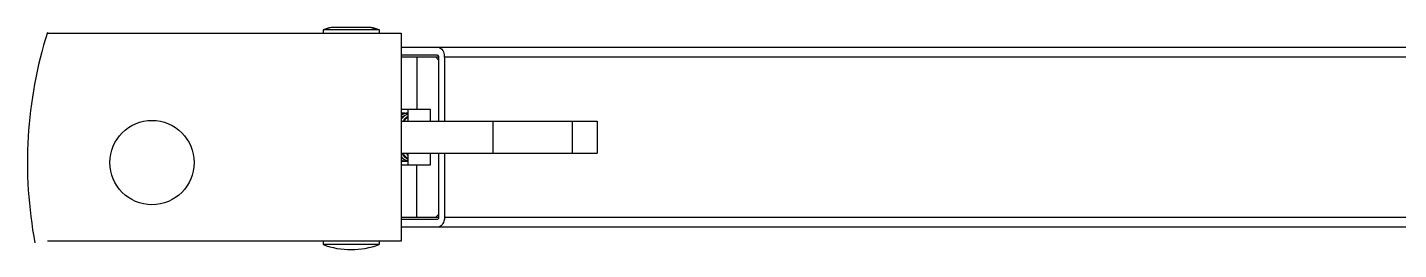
# Model space of a CAD drawing. Extents: x 815029915 to 815825525, y 579155098 to 579748855.
# Drawn here: x 815609509 to 815611258, y 579321551 to 579321834 of the extents above; entities that cross this region are included whole.
import ezdxf

# ---------------------------------------------------------------- set-up
doc = ezdxf.new("R2010")
doc.units = 0
doc.header["$LTSCALE"] = 100
doc.header["$MEASUREMENT"] = 0
doc.layers.add('02___PRT_ALL_AXES', color=7, linetype='Continuous')

msp = doc.modelspace()

# ---------------------------------------------------------------- linework, layer by layer
at = {"color": 0, "linetype": 'Continuous'}
for p, q in [((815609534.7, 579321827.1), (815609985.9, 579321827.1)), ((815609886.4, 579321831.1), (815609886.4, 579321827.1)), ((815609957.8, 579321831.1), (815609957.8, 579321827.1)), ((815609985.9, 579321827.1), (815609985.9, 579321561.7)), ((815609985.9, 579321809.2), (815612096.4, 579321809.2)), ((815610032.2, 579321799), (815609985.9, 579321799)), ((815610034, 579321796.4), (815609985.9, 579321796.4)), ((815610005.8, 579321796.4), (815610005.8, 579321730.1)), ((815610034, 579321714.8), (815610034, 579321796.4)), ((815612202.4, 579321796.4), (815610041.3, 579321796.4)), ((815610041.3, 579321796.4), (815610041.3, 579321714.8)), ((815609985.9, 579321730.1), (815610022.9, 579321730.1)), ((815609985.9, 579321714.8), (815610236.1, 579321714.8)), ((815609994.3, 579321725), (815609994.3, 579321725)), ((815610102.9, 579321714.8), (815610102.9, 579321674)), ((815610203.9, 579321714.8), (815610203.9, 579321674)), ((815610236.1, 579321714.8), (815610236.1, 579321674)), ((815609985.9, 579321674), (815610236.1, 579321674)), ((815610022.9, 579321658.7), (815609985.9, 579321658.7)), ((815610005.8, 579321592.3), (815610005.8, 579321658.7)), ((815610034, 579321592.3), (815610034, 579321674)), ((815610041.3, 579321674), (815610041.3, 579321592.3)), ((815609985.9, 579321592.3), (815610034, 579321592.3)), ((815609985.9, 579321589.8), (815610032.2, 579321589.8)), ((815610041.3, 579321592.3), (815612202.4, 579321592.3)), ((815612096.4, 579321579.6), (815609985.9, 579321579.6)), ((815609985.9, 579321561.7), (815609534.7, 579321561.7)), ((815609886.4, 579321561.7), (815609886.4, 579321557.6)), ((815609957.8, 579321561.7), (815609957.8, 579321557.6))]:
    msp.add_line(p, q, dxfattribs=at)
for centre, radius, start, end in [((815610061.8, 579321662.1), 552.6, 162.5364, 190.6894), ((815610023.5, 579321796.5), 17.8, 359.9699, 10.667), ((815609988.9, 579321708.1), 16.9, 97.5196, 100.3775), ((815609984.5, 579321708.3), 16.7, 82.4837, 85.3613), ((815609990, 579321707.9), 17.1, 99.4059, 104.0602), ((815609988.9, 579321708.4), 16.6, 90.0172, 97.5261), ((815609990, 579321708.2), 16.8, 93.7181, 99.4047), ((815609989.9, 579321708.5), 16.5, 90.0033, 93.71), ((815609994.4, 579321707.5), 17.5, 104.233, 107.4998), ((815610014.3, 579321698.1), 30, 144.584, 145.9763), ((815609989.9, 579321708.4), 16.6, 82.2882, 89.9823), ((815609994.3, 579321708), 17, 97.342, 104.2378), ((815609994.3, 579321708.4), 16.6, 90.0162, 97.3323), ((815610018.8, 579321698), 30.2, 145.3596, 145.974), ((815610018.3, 579321698.3), 29.7, 144.0186, 145.3617), ((815609991.9, 579321679.2), 15.5, 247.0287, 253.5614), ((815609987.2, 579321678), 14.2, 264.401, 265.6635), ((815609986.2, 579321677.8), 14.1, 268.8134, 269.9997), ((815609987.2, 579321677.9), 14.1, 265.6608, 269.9953), ((815609987.2, 579321678), 14.2, 270.0261, 278.8295), ((815609991.7, 579321678.7), 14.9, 253.5974, 254.6218), ((815609991.6, 579321678.4), 14.6, 254.6083, 261.1845), ((815609991.6, 579321678), 14.2, 261.1911, 269.9741), ((815609992.6, 579321677.9), 14.1, 265.6605, 269.9953), ((815610016.8, 579321688.5), 28.4, 210.9338, 212.8546), ((815609992.6, 579321677.9), 14.2, 270.0139, 276.93), ((815610015.2, 579321687.4), 26.5, 212.8181, 217.9395), ((815609997.1, 579321678.7), 14.9, 253.5954, 254.6668), ((815609997.1, 579321678.5), 14.7, 254.6598, 259.3156), ((815610018.1, 579321688.6), 28.7, 210.8557, 211.764), ((815610017.5, 579321688.2), 27.9, 211.7583, 213.8494)]:
    msp.add_arc(centre, radius, start, end, dxfattribs=at)
for points, knots in [([(815610032.2, 579321809.2), (815610034.3, 579321809.2), (815610038.8, 579321806.7), (815610040.5, 579321802.2), (815610040.9, 579321799.7)], [0, 0, 0, 0, 0.4468, 1, 1, 1, 1]), ([(815610034, 579321796.4), (815610034, 579321796.8), (815610033.9, 579321797.8), (815610033, 579321799), (815610032.2, 579321799)], [0, 0, 0, 0, 0.29846, 1, 1, 1, 1]), ([(815609994.3, 579321725), (815609992.8, 579321724.9), (815609989.8, 579321724.3), (815609987.1, 579321722.9), (815609985.8, 579321722.1)], [0, 0, 0, 0, 0.49066, 1, 1, 1, 1]), ([(815609985.8, 579321722.8), (815609986.1, 579321722.9), (815609987.2, 579321723.5), (815609988.3, 579321723.9), (815609989.2, 579321724.2)], [0, 0, 0, 0, 0.253666, 1, 1, 1, 1]), ([(815609985.8, 579321718.5), (815609986.4, 579321719.2), (815609988.9, 579321721.5), (815609991.9, 579321723.3), (815609994.3, 579321724.1)], [0, 0, 0, 0, 0.263007, 1, 1, 1, 1]), ([(815609994.3, 579321723.7), (815609993.5, 579321723.4), (815609990.3, 579321721.8), (815609987.6, 579321719.4), (815609985.8, 579321717.4)], [0, 0, 0, 0, 0.238978, 1, 1, 1, 1]), ([(815609988.3, 579321714.9), (815609988.7, 579321715.5), (815609990.4, 579321717.9), (815609992.6, 579321720), (815609994.3, 579321721.3)], [0, 0, 0, 0, 0.260528, 1, 1, 1, 1]), ([(815609994.3, 579321720.5), (815609993.9, 579321720.1), (815609992.2, 579321718.6), (815609990.8, 579321716.9), (815609989.8, 579321715.5)], [0, 0, 0, 0, 0.242618, 1, 1, 1, 1]), ([(815609985.8, 579321669.7), (815609987, 579321668.4), (815609989.6, 579321666.1), (815609992.8, 579321664.7), (815609994.3, 579321664.3)], [0, 0, 0, 0, 0.519467, 1, 1, 1, 1]), ([(815609985.8, 579321665.5), (815609986.3, 579321665.2), (815609988.1, 579321664.4), (815609990.1, 579321663.9), (815609991.6, 579321663.8)], [0, 0, 0, 0, 0.256497, 1, 1, 1, 1]), ([(815609992.9, 579321664.4), (815609992.3, 579321664.5), (815609989.7, 579321665.5), (815609987.4, 579321667.1), (815609985.9, 579321668.5)], [0, 0, 0, 0, 0.239996, 1, 1, 1, 1]), ([(815609994.3, 579321666.2), (815609993.6, 579321666.6), (815609990.7, 579321668.7), (815609988.4, 579321671.6), (815609987, 579321673.9)], [0, 0, 0, 0, 0.235297, 1, 1, 1, 1]), ([(815609988.1, 579321673.9), (815609988.5, 579321673.2), (815609990.2, 579321670.6), (815609992.4, 579321668.3), (815609994.3, 579321666.9)], [0, 0, 0, 0, 0.26441, 1, 1, 1, 1]), ([(815610032.2, 579321589.8), (815610033, 579321589.8), (815610033.9, 579321590.9), (815610034, 579321592), (815610034, 579321592.3)], [0, 0, 0, 0, 0.70154, 1, 1, 1, 1]), ([(815610040.5, 579321587.3), (815610039.9, 579321585.2), (815610038, 579321581.5), (815610034, 579321579.6), (815610032.2, 579321579.6)], [0, 0, 0, 0, 0.547859, 1, 1, 1, 1])]:
    msp.add_open_spline(points, degree=3, knots=knots, dxfattribs=at)
msp.add_open_spline([(815610041.3, 579321592.3), (815610041.3, 579321590.6), (815610041, 579321588.9), (815610040.5, 579321587.3)], degree=3, dxfattribs=at)
at = {"layer": '02___PRT_ALL_AXES', "color": 0, "linetype": 'Continuous'}
for p, q in [((815609896.6, 579321834.4), (815609886.4, 579321831.1)), ((815609947.6, 579321834.4), (815609896.6, 579321834.4)), ((815609947.6, 579321834.4), (815609957.8, 579321831.1)), ((815609957.8, 579321831.1), (815609886.4, 579321831.1)), ((815609886.4, 579321831.1), (815609886.4, 579321827.1)), ((815609957.8, 579321831.1), (815609957.8, 579321827.1)), ((815610034, 579321792.4), (815610030, 579321796.4)), ((815609994.3, 579321730.1), (815609994.3, 579321714.8)), ((815610022.9, 579321730.1), (815610022.9, 579321714.8)), ((815609994.3, 579321674), (815609994.3, 579321658.7)), ((815610022.9, 579321674), (815610022.9, 579321658.7)), ((815610030, 579321592.3), (815610034, 579321596.4)), ((815609886.4, 579321561.7), (815609886.4, 579321557.6)), ((815609957.8, 579321557.6), (815609886.4, 579321557.6)), ((815609957.8, 579321561.7), (815609957.8, 579321557.6))]:
    msp.add_line(p, q, dxfattribs=at)
msp.add_circle((815609668.1, 579321662.1), 53.7, dxfattribs=at)
for centre, start, end in [((815609922.1, 579321735.5), 104.4775, 110.4873), ((815609922.1, 579321735.5), 69.5127, 75.5225), ((815609922.1, 579321653.2), 249.5127, 290.4873)]:
    msp.add_arc(centre, 102.1, start, end, dxfattribs=at)

doc.saveas('drawing.dxf')
